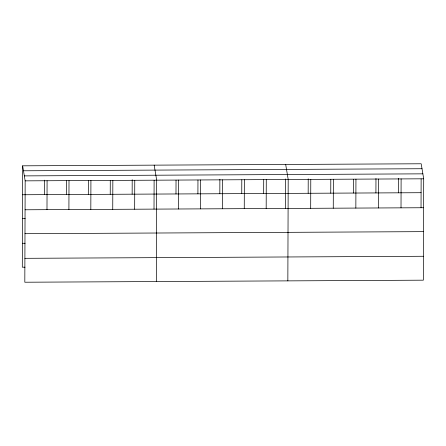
<?xml version="1.0" encoding="UTF-8"?>
<svg xmlns="http://www.w3.org/2000/svg" width="446" height="446" viewBox="0 0 446 446"><rect width="100%" height="100%" fill="white"/><g stroke="black" fill="none" stroke-linecap="round" stroke-linejoin="round"><path stroke-width="0.67" d="M22.651 165.823L25.166 180.853L24.814 282.229L423.349 280.177L423.7 178.801L421.186 163.771L22.651 165.823L22.3 267.199L25.037 267.187M44.472 194.64L44.522 180.173M46.986 209.67L47.086 180.742M66.393 194.523L66.437 180.747M68.907 209.559L69.007 180.63M88.314 194.411L88.358 180.636M90.822 209.447L90.923 180.513M110.229 194.3L110.279 180.524M112.743 209.33L112.844 180.401M132.15 194.188L132.2 179.721M134.664 209.219L134.764 180.29M154.015 209.102L154.115 180.295M156.329 281.554L156.685 180.178L154.171 165.143M175.986 193.96L176.036 180.184M178.5 208.996L178.601 180.061M197.907 193.848L197.957 180.072M200.421 208.879L200.522 179.95M219.828 193.737L219.878 179.27M222.342 208.767L222.442 179.838M241.749 193.62L241.793 179.844M244.257 208.656L244.358 179.727M263.664 193.508L263.714 179.732M266.178 208.544L266.279 179.61M285.535 208.427L285.635 178.93M287.843 280.874L288.2 179.498L285.685 164.468M308.169 193.28L308.219 178.813M310.684 208.315L310.784 179.381M330.754 193.163L330.798 179.387M333.262 208.198L333.368 179.264M353.338 193.046L353.383 179.27M355.847 208.081L355.947 179.153M375.917 192.934L375.967 178.467M378.431 207.964L378.531 179.036M398.501 192.817L398.551 178.35M401.015 207.847L401.116 178.918M421.035 207.725L421.135 178.924M23.482 170.785L422.016 168.727M24.34 175.891L422.869 173.84M25.166 180.853L423.7 178.801M22.551 194.751L421.085 192.7M25.065 209.782L423.6 207.73M22.467 218.657L25.21 218.646M24.982 233.693L423.516 231.641M22.384 243.293L25.121 243.276M24.898 258.323L423.427 256.272"/></g></svg>
